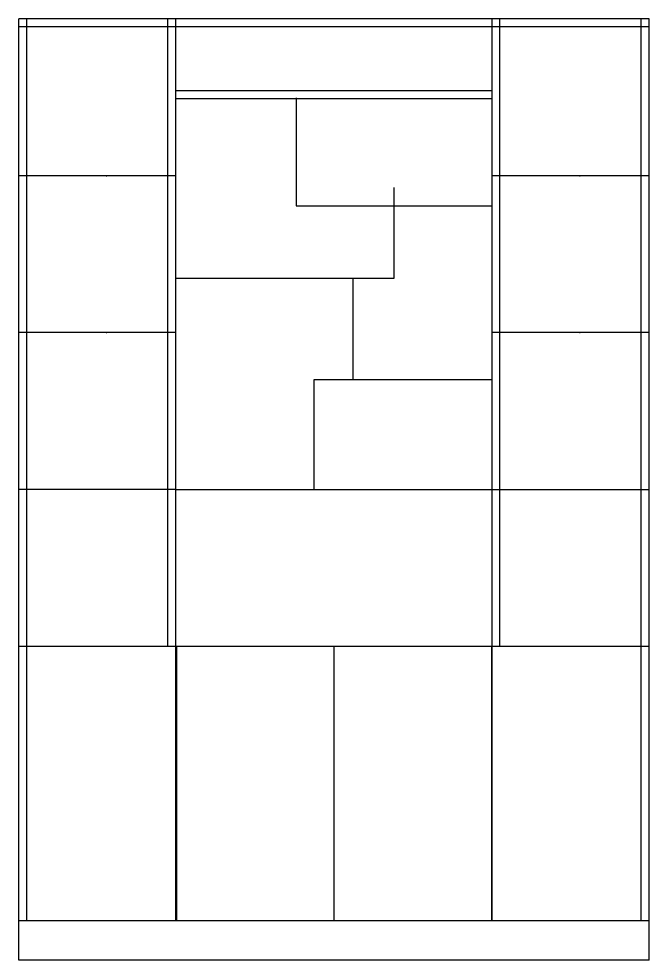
# Model space of a CAD drawing. Header units: millimetres. Extents: x -30834 to 68972, y -10073 to 1679.
# Drawn here: x 46118 to 47724, y -1586 to 814 of the extents above; entities that cross this region are included whole.
import ezdxf

# ---------------------------------------------------------------- set-up
doc = ezdxf.new("R2010")
doc.units = ezdxf.units.MM

msp = doc.modelspace()

# ---------------------------------------------------------------- linework, layer by layer
for p, q in [((46118.4, -1586), (46118.4, 814)), ((47724.2, 814), (46118.4, 814)), ((47724.2, 794), (46118.4, 794)), ((46138.4, -1486), (46138.4, 814)), ((46498.4, -786), (46498.4, 814)), ((46518.4, -1486), (46518.4, 814)), ((47324.2, -1486), (47324.2, 814)), ((47344.2, -786), (47344.2, 814)), ((47704.2, -1486), (47704.2, 814)), ((47724.2, -1586), (47724.2, 814)), ((46518.4, 631), (47324.2, 631)), ((46518.4, 611), (47324.2, 611)), ((46824.8, 612.9), (46824.8, 337.2)), ((46518.4, 414), (46118.4, 414)), ((47724.2, 414), (47324.2, 414)), ((47074.2, 152.7), (47074.2, 383.9)), ((46824.8, 337.2), (47324.2, 337.2)), ((46518.4, 152.7), (47074.2, 152.7)), ((46969.3, 152.7), (46969.3, -106)), ((46518.4, 14), (46118.4, 14)), ((47724.2, 14), (47324.2, 14)), ((47324.2, -106), (46869.8, -106)), ((46869.8, -106), (46869.8, -386)), ((46518.4, -386), (46118.4, -386)), ((46518.4, -386), (47324.2, -386)), ((47324.2, -386), (47724.2, -386)), ((47724.2, -786), (46118.4, -786)), ((46519.9, -786), (46519.9, -1486)), ((46921.3, -786), (46921.3, -1486)), ((47322.8, -786), (47322.8, -1486)), ((47724.2, -1486), (46118.4, -1486)), ((47724.2, -1586), (46118.4, -1586))]:
    msp.add_line(p, q)
for p in [(46341.9, 414), (47547.7, 414), (46341.9, 14), (47547.7, 14), (46519.9, -786), (46921.3, -786), (47322.8, -786)]:
    msp.add_point(p)

doc.saveas('drawing.dxf')
